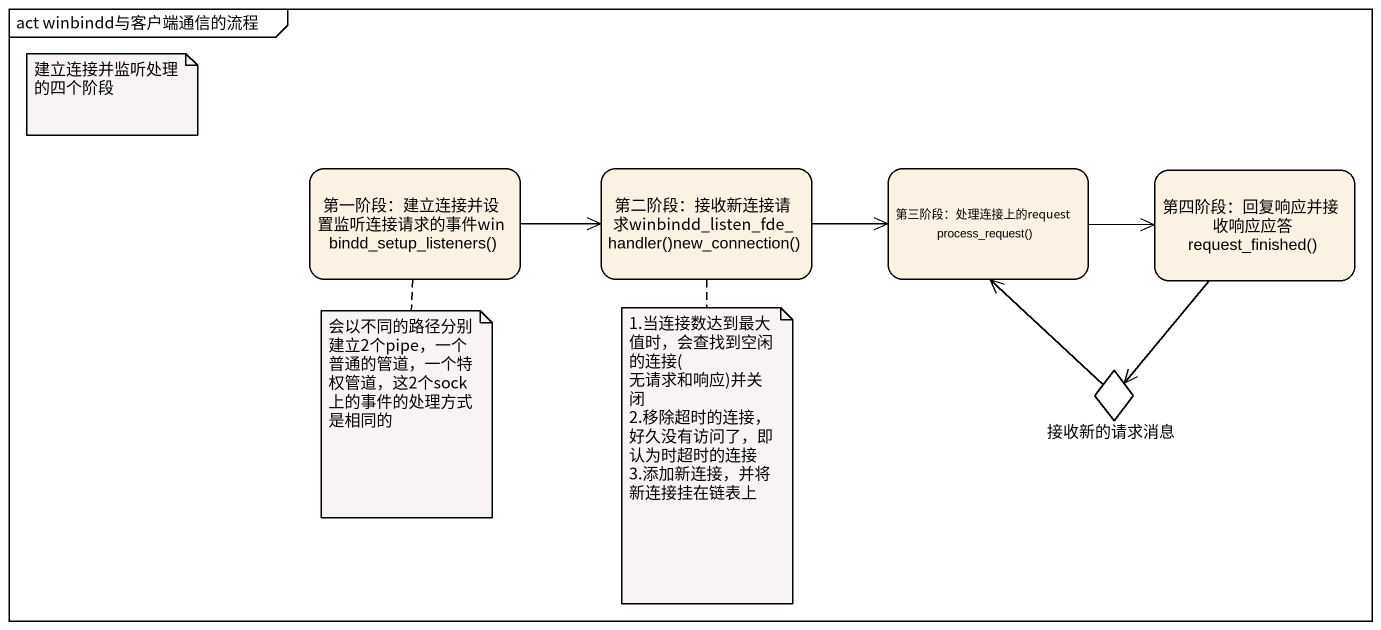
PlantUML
@startuml
mainframe act winbindd与客户端通信的流程
hide empty description
state "第一阶段：建立连接并设置监听连接请求的事件winbindd_setup_listeners()" as 第一阶段_建立连接并设置监听连接请求的事件winbind
state "第二阶段：接收新连接请求winbindd_listen_fde_handler()new_connection()" as 第二阶段_接收新连接请求winbindd_listen
state "第三阶段：处理连接上的request process_request()" as 第三阶段_处理连接上的request_process
state "第四阶段：回复响应并接收响应应答 request_finished()" as 第四阶段_回复响应并接收响应应答_request
state 接收新的请求消息 <<choice>>
第一阶段_建立连接并设置监听连接请求的事件winbind -right-> 第二阶段_接收新连接请求winbindd_listen
第二阶段_接收新连接请求winbindd_listen -right-> 第三阶段_处理连接上的request_process
第三阶段_处理连接上的request_process -right-> 第四阶段_回复响应并接收响应应答_request
第四阶段_回复响应并接收响应应答_request --> 接收新的请求消息
接收新的请求消息 -up-> 第三阶段_处理连接上的request_process
note as N1
  建立连接并监听处理的四个阶段
end note
note bottom of 第一阶段_建立连接并设置监听连接请求的事件winbind : 会以不同的路径分别建立2个pipe，一个普通的管道，一个特权管道，这2个sock上的事件的处理方式是相同的
note bottom of 第二阶段_接收新连接请求winbindd_listen
  1.当连接数达到最大值时，会查找到空闲的连接(无请求和响应)并关闭
  2.移除超时的连接，好久没有访问了，即认为时超时的连接
  3.添加新连接，并将新连接挂在链表上
end note
@enduml
